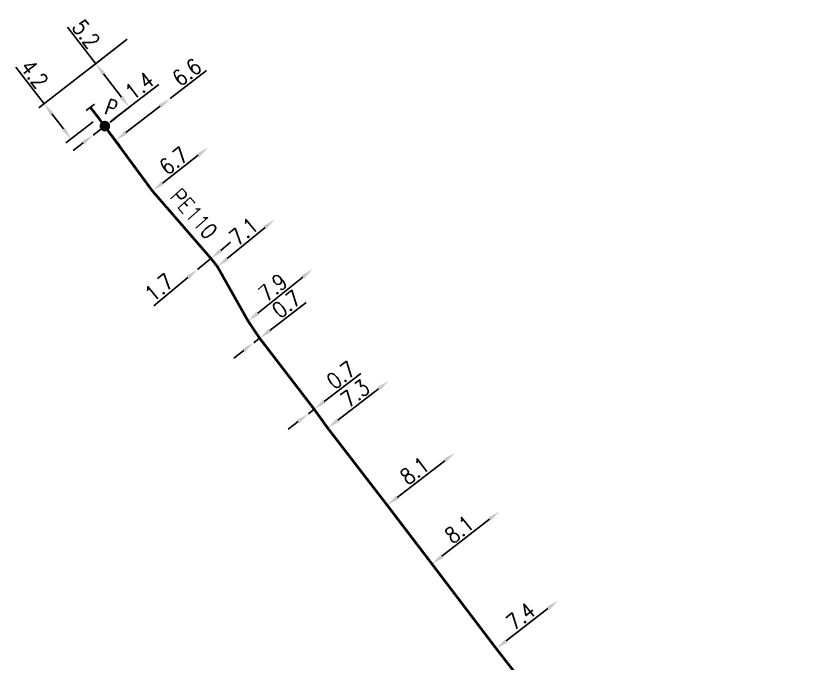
# Model space of a CAD drawing. Header units: millimetres. Extents: x 138988 to 140002, y 128990 to 130001.
# Drawn here: x 139575.4 to 139650.2, y 129168.9 to 129230.2 of the extents above; entities that cross this region are included whole.
import ezdxf
from ezdxf.enums import TextEntityAlignment as Align

# ---------------------------------------------------------------- set-up
doc = ezdxf.new("R2010")
doc.units = ezdxf.units.MM
doc.header["$PDMODE"] = 34
doc.linetypes.add('L_25_PE', pattern=[2000, 1000, 1000])
doc.layers.get('0').update_dxf_attribs({"linetype": 'CONTINUOUS'})
doc.layers.get('Defpoints').update_dxf_attribs({"linetype": 'CONTINUOUS'})
for name, color, linetype in [('L_150', 1, 'CONTINUOUS'), ('L_300', 7, 'CONTINUOUS'), ('L_340', 7, 'CONTINUOUS')]:
    doc.layers.add(name, color=color, linetype=linetype)
doc.styles.add('G_ROMANS', font='ROMANS.SHX', dxfattribs={"width": 0.75})
doc.styles.get("Standard").update_dxf_attribs({"font": 'romans.shx', "width": 0.85})
doc.dimstyles.get("Standard").update_dxf_attribs({"dimtxt": 1.5, "dimasz": 1.2, "dimexe": 0.625, "dimexo": 0.625, "dimgap": 0.25, "dimtad": 1, "dimdec": 1, "dimzin": 0, "dimdsep": 46, "dimtxsty": 'Standard', "dimcen": -0.5, "dimadec": 0, "dimazin": 0, "dimtfac": 1, "dimtdec": 1, "dimtmove": 0, "dimatfit": 3, "dimfxl": 0, "dimtolj": 1, "dimtzin": 0, "dimarcsym": 0})

# ---------------------------------------------------------------- blocks, each defined once
blk = doc.blocks.new('*D817')
at = {"layer": 'Defpoints', "color": 0, "linetype": 'Continuous', "transparency": 16777216}
for p in [(139626.73, 129174.809), (139626.73, 129174.809), (139620.89, 129170.264)]:
    blk.add_point(p, dxfattribs=at)
at = {"layer": 'L_150', "color": 0, "linetype": 'Continuous', "lineweight": -2, "transparency": 16777216}
blk.add_line((139621.837, 129171.001), (139625.783, 129174.072), dxfattribs=at)
at = {"layer": 'L_150', "color": 0, "linetype": 'Continuous', "transparency": 16777216}
for points in [[(139625.66, 129174.23), (139625.906, 129173.914), (139626.73, 129174.809)], [(139621.715, 129171.159), (139621.96, 129170.843), (139620.89, 129170.264)]]:
    blk.add_solid(points, dxfattribs=at)
at = {"layer": 'L_150', "color": 0, "linetype": 'Continuous', "transparency": 16777216, "insert": (139623.196, 129173.326), "char_height": 1.5, "attachment_point": 5, "rotation": 37.89559}
blk.add_mtext('\\A1;7.4', dxfattribs=at)
blk = doc.blocks.new('*D818')
at = {"layer": 'Defpoints', "color": 0, "linetype": 'Continuous', "transparency": 16777216}
for p in [(139621.189, 129183.26), (139621.189, 129183.26), (139614.798, 129178.284)]:
    blk.add_point(p, dxfattribs=at)
at = {"layer": 'L_150', "color": 0, "linetype": 'Continuous', "lineweight": -2, "transparency": 16777216}
blk.add_line((139615.745, 129179.021), (139620.242, 129182.523), dxfattribs=at)
at = {"layer": 'L_150', "color": 0, "linetype": 'Continuous', "transparency": 16777216}
for points in [[(139620.119, 129182.681), (139620.365, 129182.365), (139621.189, 129183.26)], [(139615.622, 129179.179), (139615.868, 129178.863), (139614.798, 129178.284)]]:
    blk.add_solid(points, dxfattribs=at)
at = {"layer": 'L_150', "color": 0, "linetype": 'Continuous', "transparency": 16777216, "insert": (139617.379, 129181.561), "char_height": 1.5, "attachment_point": 5, "rotation": 37.90503}
blk.add_mtext('\\A1;8.1', dxfattribs=at)
blk = doc.blocks.new('*D819')
at = {"layer": 'Defpoints', "color": 0, "linetype": 'Continuous', "transparency": 16777216}
for p in [(139616.963, 129188.804), (139616.963, 129188.804), (139610.552, 129183.854)]:
    blk.add_point(p, dxfattribs=at)
at = {"layer": 'L_150', "color": 0, "linetype": 'Continuous', "lineweight": -2, "transparency": 16777216}
blk.add_line((139611.501, 129184.587), (139616.013, 129188.071), dxfattribs=at)
at = {"layer": 'L_150', "color": 0, "linetype": 'Continuous', "transparency": 16777216}
for points in [[(139615.891, 129188.229), (139616.135, 129187.912), (139616.963, 129188.804)], [(139611.379, 129184.745), (139611.624, 129184.429), (139610.552, 129183.854)]]:
    blk.add_solid(points, dxfattribs=at)
at = {"layer": 'L_150', "color": 0, "linetype": 'Continuous', "transparency": 16777216, "insert": (139613.146, 129187.12), "char_height": 1.5, "attachment_point": 5, "rotation": 37.67199}
blk.add_mtext('\\A1;8.1', dxfattribs=at)
blk = doc.blocks.new('*D820')
at = {"layer": 'Defpoints', "color": 0, "linetype": 'Continuous', "transparency": 16777216}
for p in [(139610.695, 129195.626), (139610.695, 129195.626), (139604.914, 129191.168)]:
    blk.add_point(p, dxfattribs=at)
at = {"layer": 'L_150', "color": 0, "linetype": 'Continuous', "lineweight": -2, "transparency": 16777216}
blk.add_line((139605.865, 129191.901), (139609.745, 129194.893), dxfattribs=at)
at = {"layer": 'L_150', "color": 0, "linetype": 'Continuous', "transparency": 16777216}
for points in [[(139609.623, 129195.051), (139609.867, 129194.735), (139610.695, 129195.626)], [(139605.743, 129192.059), (139605.987, 129191.742), (139604.914, 129191.168)]]:
    blk.add_solid(points, dxfattribs=at)
at = {"layer": 'L_150', "color": 0, "linetype": 'Continuous', "transparency": 16777216, "insert": (139607.519, 129194.44), "char_height": 1.5, "attachment_point": 5, "rotation": 37.63997}
blk.add_mtext('\\A1;7.3', dxfattribs=at)
blk = doc.blocks.new('*D821')
at = {"layer": 'Defpoints', "color": 0, "linetype": 'Continuous', "transparency": 16777216}
for p in [(139603.083, 129192.519), (139603.083, 129192.519), (139603.638, 129192.946)]:
    blk.add_point(p, dxfattribs=at)
at = {"layer": 'L_150', "color": 0, "linetype": 'Continuous', "lineweight": -2, "transparency": 16777216}
for p, q in [((139604.59, 129193.677), (139608.056, 129196.341)), ((139603.083, 129192.519), (139603.638, 129192.946)), ((139602.132, 129191.788), (139601.18, 129191.057))]:
    blk.add_line(p, q, dxfattribs=at)
at = {"layer": 'L_150', "color": 0, "linetype": 'Continuous', "transparency": 16777216}
for points in [[(139604.468, 129193.835), (139604.712, 129193.518), (139603.638, 129192.946)], [(139602.01, 129191.946), (139602.254, 129191.629), (139603.083, 129192.519)]]:
    blk.add_solid(points, dxfattribs=at)
at = {"layer": 'L_150', "color": 0, "linetype": 'Continuous', "transparency": 16777216, "insert": (139606.189, 129196.167), "char_height": 1.5, "attachment_point": 5, "rotation": 37.54448}
blk.add_mtext('\\A1;0.7', dxfattribs=at)
blk = doc.blocks.new('*D822')
at = {"layer": 'Defpoints', "color": 0, "linetype": 'Continuous', "transparency": 16777216}
for p in [(139603.491, 129206.221), (139603.491, 129206.221), (139597.374, 129201.301)]:
    blk.add_point(p, dxfattribs=at)
at = {"layer": 'L_150', "color": 0, "linetype": 'Continuous', "lineweight": -2, "transparency": 16777216}
blk.add_line((139598.309, 129202.053), (139602.556, 129205.469), dxfattribs=at)
at = {"layer": 'L_150', "color": 0, "linetype": 'Continuous', "transparency": 16777216}
for points in [[(139602.431, 129205.625), (139602.681, 129205.313), (139603.491, 129206.221)], [(139598.184, 129202.209), (139598.435, 129201.897), (139597.374, 129201.301)]]:
    blk.add_solid(points, dxfattribs=at)
at = {"layer": 'L_150', "color": 0, "linetype": 'Continuous', "transparency": 16777216, "insert": (139599.721, 129204.472), "char_height": 1.5, "attachment_point": 5, "rotation": 38.81371}
blk.add_mtext('\\A1;7.9', dxfattribs=at)
blk = doc.blocks.new('*D823')
at = {"layer": 'Defpoints', "color": 0, "linetype": 'Continuous', "transparency": 16777216}
for p in [(139597.914, 129199.245), (139597.914, 129199.245), (139598.469, 129199.671)]:
    blk.add_point(p, dxfattribs=at)
at = {"layer": 'L_150', "color": 0, "linetype": 'Continuous', "lineweight": -2, "transparency": 16777216}
for p, q in [((139599.42, 129200.403), (139602.886, 129203.067)), ((139597.914, 129199.245), (139598.469, 129199.671)), ((139596.963, 129198.514), (139596.011, 129197.782))]:
    blk.add_line(p, q, dxfattribs=at)
at = {"layer": 'L_150', "color": 0, "linetype": 'Continuous', "transparency": 16777216}
for points in [[(139599.299, 129200.561), (139599.542, 129200.244), (139598.469, 129199.671)], [(139596.841, 129198.672), (139597.084, 129198.355), (139597.914, 129199.245)]]:
    blk.add_solid(points, dxfattribs=at)
at = {"layer": 'L_150', "color": 0, "linetype": 'Continuous', "transparency": 16777216, "insert": (139601.02, 129202.893), "char_height": 1.5, "attachment_point": 5, "rotation": 37.54448}
blk.add_mtext('\\A1;0.7', dxfattribs=at)
blk = doc.blocks.new('*D824')
at = {"layer": 'Defpoints', "color": 0, "linetype": 'Continuous', "transparency": 16777216}
for p in [(139599.908, 129210.936), (139599.908, 129210.936), (139594.474, 129206.445)]:
    blk.add_point(p, dxfattribs=at)
at = {"layer": 'L_150', "color": 0, "linetype": 'Continuous', "lineweight": -2, "transparency": 16777216}
blk.add_line((139595.399, 129207.209), (139598.983, 129210.172), dxfattribs=at)
at = {"layer": 'L_150', "color": 0, "linetype": 'Continuous', "transparency": 16777216}
for points in [[(139598.856, 129210.326), (139599.11, 129210.017), (139599.908, 129210.936)], [(139595.271, 129207.364), (139595.526, 129207.055), (139594.474, 129206.445)]]:
    blk.add_solid(points, dxfattribs=at)
at = {"layer": 'L_150', "color": 0, "linetype": 'Continuous', "transparency": 16777216, "insert": (139596.96, 129209.797), "char_height": 1.5, "attachment_point": 5, "rotation": 39.57081}
blk.add_mtext('\\A1;7.1', dxfattribs=at)
blk = doc.blocks.new('*D825')
at = {"layer": 'Defpoints', "color": 0, "linetype": 'Continuous', "transparency": 16777216}
for p in [(139593.859, 129207.227), (139592.587, 129206.176), (139592.587, 129206.176)]:
    blk.add_point(p, dxfattribs=at)
at = {"layer": 'L_150', "color": 0, "linetype": 'Continuous', "lineweight": -2, "transparency": 16777216}
for p, q in [((139594.784, 129207.992), (139595.709, 129208.756)), ((139593.859, 129207.227), (139592.587, 129206.176)), ((139591.662, 129205.411), (139588.433, 129202.743))]:
    blk.add_line(p, q, dxfattribs=at)
at = {"layer": 'L_150', "color": 0, "linetype": 'Continuous', "transparency": 16777216}
for points in [[(139594.656, 129208.146), (139594.911, 129207.838), (139593.859, 129207.227)], [(139591.535, 129205.566), (139591.789, 129205.257), (139592.587, 129206.176)]]:
    blk.add_solid(points, dxfattribs=at)
at = {"layer": 'L_150', "color": 0, "linetype": 'Continuous', "transparency": 16777216, "insert": (139588.948, 129204.466), "char_height": 1.5, "attachment_point": 5, "rotation": 39.5756}
blk.add_mtext('\\A1;1.7', dxfattribs=at)
blk = doc.blocks.new('*D826')
at = {"layer": 'Defpoints', "color": 0, "linetype": 'Continuous', "transparency": 16777216}
for p in [(139593.595, 129217.74), (139593.595, 129217.74), (139588.306, 129213.627)]:
    blk.add_point(p, dxfattribs=at)
at = {"layer": 'L_150', "color": 0, "linetype": 'Continuous', "lineweight": -2, "transparency": 16777216}
blk.add_line((139589.253, 129214.364), (139592.648, 129217.003), dxfattribs=at)
at = {"layer": 'L_150', "color": 0, "linetype": 'Continuous', "transparency": 16777216}
for points in [[(139592.525, 129217.161), (139592.771, 129216.846), (139593.595, 129217.74)], [(139589.131, 129214.522), (139589.376, 129214.206), (139588.306, 129213.627)]]:
    blk.add_solid(points, dxfattribs=at)
at = {"layer": 'L_150', "color": 0, "linetype": 'Continuous', "transparency": 16777216, "insert": (139590.337, 129216.473), "char_height": 1.5, "attachment_point": 5, "rotation": 37.87272}
blk.add_mtext('\\A1;6.7', dxfattribs=at)
blk = doc.blocks.new('*D827')
at = {"layer": 'Defpoints', "color": 0, "linetype": 'Continuous', "transparency": 16777216}
for p in [(139586.427, 129228.367), (139578.041, 129221.885), (139583.194, 129220.56)]:
    blk.add_point(p, dxfattribs=at)
at = {"layer": 'L_340', "color": 0, "linetype": 'Continuous', "lineweight": -2, "transparency": 16777216}
for p, q in [((139585.933, 129227.985), (139577.547, 129221.503)), ((139578.041, 129221.885), (139575.368, 129225.344)), ((139579.876, 129219.511), (139578.775, 129220.936)), ((139582.7, 129220.177), (139580.116, 129218.18))]:
    blk.add_line(p, q, dxfattribs=at)
at = {"layer": 'L_340', "color": 0, "linetype": 'Continuous', "transparency": 16777216}
for points in [[(139578.934, 129221.058), (139578.617, 129220.813), (139578.041, 129221.885)], [(139580.034, 129219.634), (139579.718, 129219.389), (139580.61, 129218.562)]]:
    blk.add_solid(points, dxfattribs=at)
at = {"layer": 'L_340', "color": 0, "linetype": 'Continuous', "transparency": 16777216, "insert": (139577.129, 129224.701), "char_height": 1.5, "attachment_point": 5, "rotation": 307.70413}
blk.add_mtext('\\A1;4.2', dxfattribs=at)
blk = doc.blocks.new('*D828')
at = {"layer": 'Defpoints', "color": 0, "linetype": 'Continuous', "transparency": 16777216}
for p in [(139586.427, 129228.367), (139582.941, 129225.672), (139583.806, 129219.768)]:
    blk.add_point(p, dxfattribs=at)
at = {"layer": 'L_300', "color": 0, "linetype": 'Continuous', "lineweight": -2, "transparency": 16777216}
for p, q in [((139582.941, 129225.672), (139580.267, 129229.131)), ((139585.933, 129227.985), (139582.446, 129225.29)), ((139585.387, 129222.507), (139583.675, 129224.723)), ((139584.3, 129220.151), (139586.615, 129221.94))]:
    blk.add_line(p, q, dxfattribs=at)
at = {"layer": 'L_300', "color": 0, "linetype": 'Continuous', "transparency": 16777216}
for points in [[(139583.833, 129224.845), (139583.516, 129224.6), (139582.941, 129225.672)], [(139585.545, 129222.63), (139585.229, 129222.385), (139586.121, 129221.558)]]:
    blk.add_solid(points, dxfattribs=at)
at = {"layer": 'L_300', "color": 0, "linetype": 'Continuous', "transparency": 16777216, "insert": (139582.028, 129228.488), "char_height": 1.5, "attachment_point": 5, "rotation": 307.70413}
blk.add_mtext('\\A1;5.2', dxfattribs=at)
blk = doc.blocks.new('*D829')
at = {"layer": 'Defpoints', "color": 0, "linetype": 'Continuous', "transparency": 16777216}
for p in [(139590.004, 129222.39), (139590.004, 129222.39), (139583.806, 129219.768)]:
    blk.add_point(p, dxfattribs=at)
at = {"layer": 'L_300', "color": 0, "linetype": 'Continuous', "lineweight": -2, "transparency": 16777216}
for p, q in [((139590.004, 129222.39), (139593.419, 129225.021)), ((139585.797, 129219.15), (139589.053, 129221.658)), ((139584.187, 129219.273), (139585.227, 129217.923))]:
    blk.add_line(p, q, dxfattribs=at)
at = {"layer": 'L_300', "color": 0, "linetype": 'Continuous', "transparency": 16777216}
for points in [[(139588.931, 129221.817), (139589.175, 129221.5), (139590.004, 129222.39)], [(139585.675, 129219.309), (139585.919, 129218.992), (139584.846, 129218.418)]]:
    blk.add_solid(points, dxfattribs=at)
at = {"layer": 'L_300', "color": 0, "linetype": 'Continuous', "transparency": 16777216, "insert": (139591.577, 129224.864), "char_height": 1.5, "attachment_point": 5, "rotation": 37.60124}
blk.add_mtext('\\A1;6.6', dxfattribs=at)
blk = doc.blocks.new('*D830')
at = {"layer": 'Defpoints', "color": 0, "linetype": 'Continuous', "transparency": 16777216}
for p in [(139583.806, 129219.768), (139582.698, 129218.912), (139582.698, 129218.912)]:
    blk.add_point(p, dxfattribs=at)
at = {"layer": 'L_300', "color": 0, "linetype": 'Continuous', "lineweight": -2, "transparency": 16777216}
for p, q in [((139584.755, 129220.502), (139588.906, 129223.711)), ((139582.698, 129218.912), (139583.806, 129219.768)), ((139581.749, 129218.178), (139580.8, 129217.444))]:
    blk.add_line(p, q, dxfattribs=at)
at = {"layer": 'L_300', "color": 0, "linetype": 'Continuous', "transparency": 16777216}
for points in [[(139584.633, 129220.661), (139584.878, 129220.344), (139583.806, 129219.768)], [(139581.627, 129218.337), (139581.871, 129218.02), (139582.698, 129218.912)]]:
    blk.add_solid(points, dxfattribs=at)
at = {"layer": 'L_300', "color": 0, "linetype": 'Continuous', "transparency": 16777216, "insert": (139587.088, 129223.57), "char_height": 1.5, "attachment_point": 5, "rotation": 37.70413}
blk.add_mtext('\\A1;1.4', dxfattribs=at)
blk = doc.blocks.new('L_300_12')
at = {"color": 0, "linetype": 'Continuous', "const_width": 0.497, "flags": 128}
blk.add_lwpolyline([(-0.252, 0, 1), (0.252, 0, 1)], format="xyb", close=True, dxfattribs=at)
at = {"color": 0, "linetype": 'Continuous', "style": 'G_ROMANS', "width": 0.75}
blk.add_text('P', height=1.5, dxfattribs=at).set_placement((0, 1.85), align=Align.MIDDLE)
at = {"color": 0, "linetype": 'Continuous', "width": 0.75, "flags": 3}
for tag, p in [('DEF_LEG', (0, -5)), ('DEF_COUP', (0, -7.5)), ('DEF_TYPE', (0, -10))]:
    blk.add_attdef(tag, text='', height=1.2, dxfattribs=at).set_placement(p, align=Align.MIDDLE)
blk = doc.blocks.new('L_340_07')
at = {"color": 0, "linetype": 'Continuous', "const_width": 0.25, "flags": 128}
blk.add_lwpolyline([(0, 0), (1.25, 0)], dxfattribs=at)
at = {"color": 0, "linetype": 'Continuous', "flags": 128}
blk.add_lwpolyline([(1.25, -0.5), (1.25, 0.5)], dxfattribs=at)
at = {"color": 0, "linetype": 'Continuous', "style": 'G_ROMANS', "width": 0.75, "flags": 3}
for tag, p in [('DEF_LEG', (0.723, -3.465)), ('DEF_COUP', (0.723, -5.965)), ('DEF_TYPE', (0.723, -8.465))]:
    blk.add_attdef(tag, text='', height=1.2, dxfattribs=at).set_placement(p, align=Align.MIDDLE)

msp = doc.modelspace()

# ---------------------------------------------------------------- linework, layer by layer
at = {"layer": 'L_150', "linetype": 'L_25_PE', "const_width": 0.25, "flags": 128}
msp.add_lwpolyline([(139583.194, 129220.56), (139588.306, 129213.627), (139593.859, 129207.227), (139594.474, 129206.445), (139597.374, 129201.301), (139598.469, 129199.671), (139598.469, 129199.671), (139603.638, 129192.946), (139604.914, 129191.168), (139610.552, 129183.854), (139614.798, 129178.284), (139620.89, 129170.264), (139627.673, 129161.568), (139630.217, 129158.326), (139632.51, 129155.873), (139638.03, 129148.217), (139639.359, 129146.332), (139645.929, 129138.104), (139649.179, 129135.023), (139650.125, 129133.795)], dxfattribs=at)

# ---------------------------------------------------------------- block references
at = {"layer": 'L_300', "rotation": 340.9133021919595}
msp.add_blockref('L_300_12', (139583.806, 129219.768), dxfattribs=at)
at = {"layer": 'L_340', "rotation": 127.7041319823941}
msp.add_blockref('L_340_07', (139583.194, 129220.56), dxfattribs=at)

# ---------------------------------------------------------------- texts
at = {"layer": 'L_150', "linetype": 'Continuous', "width": 0.85}
msp.add_text('PE110', height=1.5, rotation=310.94578, dxfattribs=at).set_placement((139592.225, 129211.464), align=Align.MIDDLE)

# ---------------------------------------------------------------- dimensions: what is measured, and where the dimension line sits
at = {"layer": 'L_150', "linetype": 'Continuous'}
for base, p1, p2, angle, picture, middle in [((139593.595, 129217.74), (139588.306, 129213.627), (139593.595, 129217.74), 217.87272, '*D826', (139590.951, 129215.684)), ((139599.908, 129210.936), (139594.474, 129206.445), (139599.908, 129210.936), 219.57081, '*D824', (139597.597, 129209.026)), ((139592.587, 129206.176), (139593.8588, 129207.2272), (139592.587, 129206.176), 39.5756, '*D825', (139589.5851, 129203.6947)), ((139603.491, 129206.221), (139597.374, 129201.301), (139603.491, 129206.221), 218.81371, '*D822', (139600.348, 129203.693)), ((139597.914, 129199.245), (139598.469, 129199.671), (139597.914, 129199.245), 37.54448, '*D823', (139601.629, 129202.1)), ((139603.083, 129192.519), (139603.638, 129192.946), (139603.083, 129192.519), 37.54448, '*D821', (139606.798, 129195.374)), ((139610.695, 129195.626), (139604.914, 129191.168), (139610.695, 129195.626), 217.63997, '*D820', (139608.13, 129193.648)), ((139616.963, 129188.804), (139610.552, 129183.854), (139616.963, 129188.804), 217.67199, '*D819', (139613.757, 129186.329)), ((139621.189, 129183.26), (139614.798, 129178.284), (139621.189, 129183.26), 217.90503, '*D818', (139617.993, 129180.772)), ((139626.73, 129174.809), (139620.89, 129170.264), (139626.73, 129174.809), 217.89559, '*D817', (139623.81, 129172.536))]:
    dim = msp.add_linear_dim(base=base, p1=p1, p2=p2, angle=angle, dimstyle='Standard', dxfattribs=at)
    dim.commit()
    dim.dimension.update_dxf_attribs({"geometry": picture, "text_midpoint": middle, "dimtype": 160})
at = {"layer": 'L_300', "linetype": 'Continuous'}
for base, p2, angle, picture, middle in [((139582.941, 129225.672), (139586.427, 129228.367), 307.70413, '*D828', (139581.237, 129227.876)), ((139582.698, 129218.912), (139582.698, 129218.912), 37.70413, '*D830', (139587.7, 129222.778))]:
    dim = msp.add_linear_dim(base=base, p1=(139583.806, 129219.768), p2=p2, angle=angle, dimstyle='Standard', dxfattribs=at)
    dim.commit()
    dim.dimension.update_dxf_attribs({"geometry": picture, "text_midpoint": middle, "dimtype": 160})
dim = msp.add_linear_dim(base=(139590.004, 129222.39), p1=(139583.806, 129219.768), p2=(139590.004, 129222.39), angle=217.60124, text='6.6', dimstyle='Standard', dxfattribs=at)
dim.commit()
dim.dimension.update_dxf_attribs({"geometry": '*D829', "text_midpoint": (139592.187, 129224.072), "dimtype": 160})
at = {"layer": 'L_340', "linetype": 'Continuous'}
dim = msp.add_linear_dim(base=(139578.041, 129221.885), p1=(139583.194, 129220.56), p2=(139586.427, 129228.367), angle=307.70413, dimstyle='Standard', dxfattribs=at)
dim.commit()
dim.dimension.update_dxf_attribs({"geometry": '*D827', "text_midpoint": (139576.338, 129224.089), "dimtype": 160})

doc.saveas('drawing.dxf')
